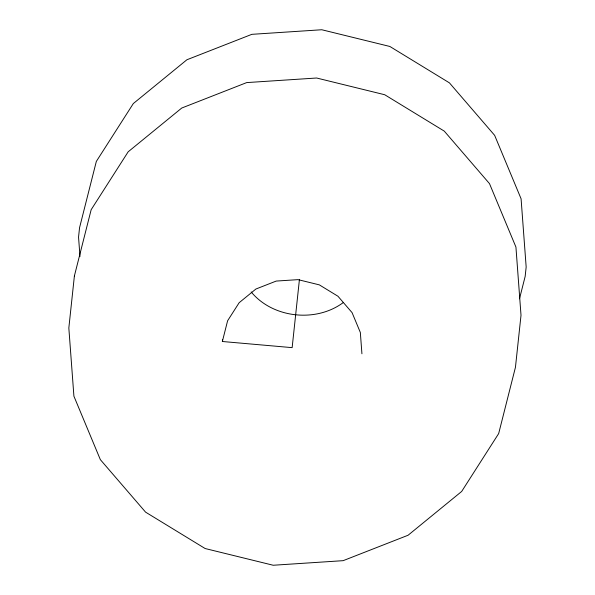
<?xml version="1.0" encoding="UTF-8"?>
<svg xmlns="http://www.w3.org/2000/svg" width="595" height="595" viewBox="0 0 595 595"><rect width="100%" height="100%" fill="white"/><g stroke="black" fill="none" stroke-linecap="round" stroke-linejoin="round"><path stroke-width="0.89" d="M299.419 279.561L292.145 347.644L222.359 341.5L222.552 339.663M222.359 341.5L227.602 320.787L239.16 302.706L255.91 289.021L276.199 281.071L298.058 279.643L319.329 284.864L337.945 296.236L352.076 312.635L360.339 332.471L361.924 353.78M519.495 298.802L525.162 276.407L526.166 267.006L521.086 198.797L494.646 135.348L449.426 82.861L389.866 46.469L321.783 29.75L251.856 34.331L186.912 59.76L133.325 103.552L96.331 161.423L79.552 227.707L78.547 237.115L79.99 256.467M343.278 302.558C316.049 322.825 272.897 318.28 251.172 291.929M74.39 275.968L68.834 327.994L73.914 396.203L100.354 459.652L145.574 512.139L205.134 548.53L273.217 565.25L343.144 560.668L408.088 535.24L461.675 491.448L498.67 433.577L515.448 367.293L521.012 315.268L515.932 247.059L489.484 183.61L444.272 131.123L384.705 94.731L316.629 78.012L246.694 82.593L181.758 108.022L128.163 151.814L91.169 209.693L74.39 275.968"/></g></svg>
